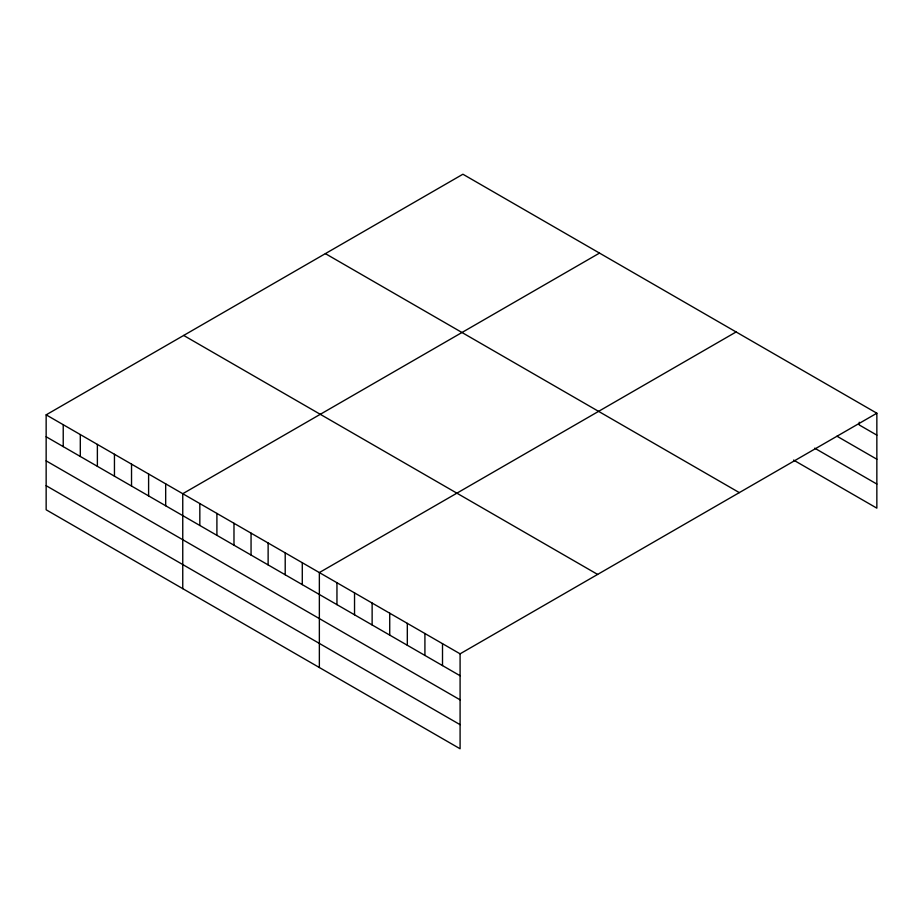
<?xml version="1.0" encoding="UTF-8"?>
<svg xmlns="http://www.w3.org/2000/svg" width="923" height="923" viewBox="0 0 923 923"><rect width="100%" height="100%" fill="white"/><g stroke="black" fill="none" stroke-linecap="round" stroke-linejoin="round"><path stroke-width="1.38" d="M876.85 413.216L460.092 653.83L460.092 748.772L46.15 509.784L46.15 414.842L462.908 174.228L876.85 413.216L876.85 508.158L793.572 460.081M599.5 253.098L182.754 493.713L182.754 588.643M736.104 331.968L319.358 572.572L319.358 667.514M876.85 435.137L859.255 424.972L859.255 422.238M836.976 436.21L876.85 459.227M814.686 448.174L876.85 484.056M325.381 253.629L739.323 492.617M183.677 335.441L597.631 574.429M46.15 414.842L460.092 653.83M46.15 436.752L460.092 675.74M46.15 460.854L460.092 699.842M46.15 485.683L460.092 724.67M442.509 643.677L442.509 665.587M424.915 633.513L424.915 655.434M407.32 623.36L407.32 645.269M389.725 613.207L389.725 635.116M372.131 603.042L372.131 624.963M354.536 592.889L354.536 614.799M336.953 582.736L336.953 604.646M302.283 562.718L302.283 584.628M285.207 552.854L285.207 574.775M268.132 543.001L268.132 564.911M251.056 533.136L251.056 555.058M233.981 523.283L233.981 545.193M216.905 513.419L216.905 535.34M199.829 503.566L199.829 525.475M165.679 483.848L165.679 505.758M148.603 473.995L148.603 495.905M131.528 464.131L131.528 486.052M114.452 454.278L114.452 476.187M97.377 444.413L97.377 466.334M80.301 434.56L80.301 456.47M63.225 424.695L63.225 446.617"/></g></svg>
